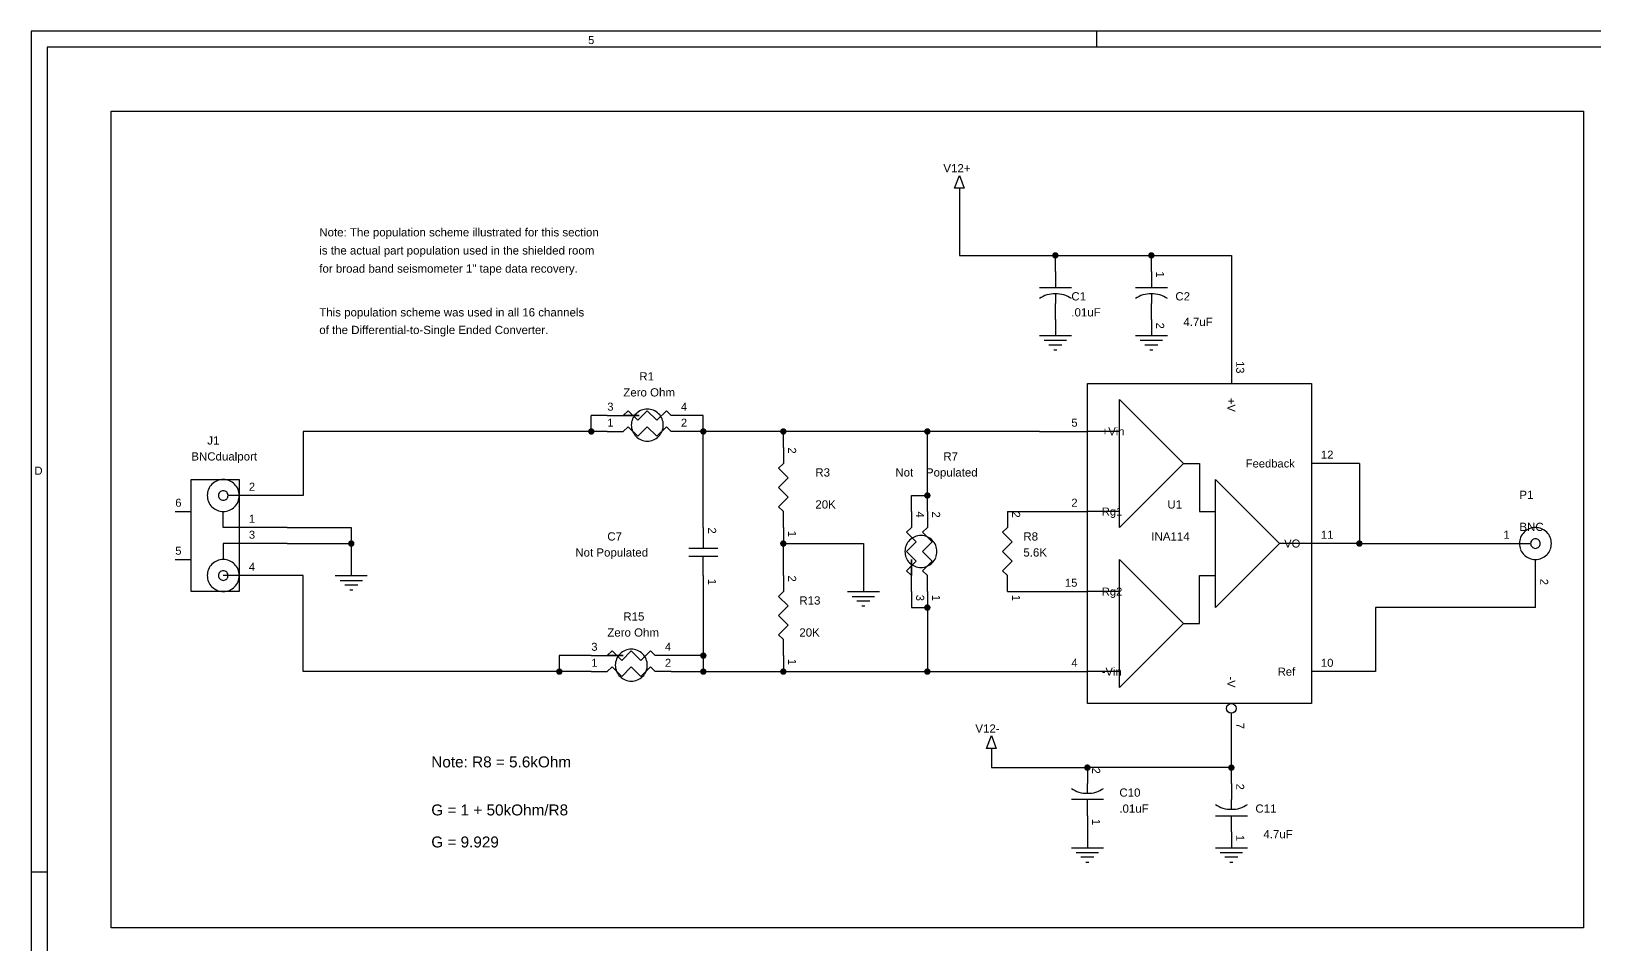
# Model space of a CAD drawing. Extents: x -0.1 to 32.1, y 0.1 to 20.3.
# Drawn here: x -0.1 to 9.67, y 14.59 to 20.3 of the extents above; entities that cross this region are included whole.
import ezdxf
from ezdxf.enums import TextEntityAlignment as Align

# ---------------------------------------------------------------- set-up
doc = ezdxf.new("R2010")
doc.units = 0
doc.linetypes.add('DCAD_SOLID', pattern=[0])
for name, color, linetype in [('COMMENTS', 7, 'CONTINUOUS'), ('PARTS', 7, 'CONTINUOUS'), ('PARTTEXT', 7, 'CONTINUOUS'), ('TITLE', 7, 'CONTINUOUS'), ('WIRE', 7, 'CONTINUOUS')]:
    doc.layers.add(name, color=color, linetype=linetype)

msp = doc.modelspace()

# ---------------------------------------------------------------- linework, layer by layer
at = {"layer": 'COMMENTS', "color": 7, "linetype": 'DCAD_SOLID', "ltscale": 0.75, "flags": 128}
msp.add_lwpolyline([(0.4, 19.8), (9.6, 19.8), (9.6, 14.7), (0.4, 14.7), (0.4, 19.8)], close=True, dxfattribs=at)
at = {"layer": 'PARTS', "color": 7, "linetype": 'DCAD_SOLID', "ltscale": 0.75, "flags": 128}
for points in [[(5.67, 19.32), (5.7, 19.4)], [(5.7, 19.4), (5.73, 19.32)], [(5.73, 19.32), (5.67, 19.32)], [(5.7, 19.32), (5.7, 19.3)], [(6.3, 18.8), (6.3, 18.7)], [(6.9, 18.8), (6.9, 18.7)], [(6.2, 18.7), (6.4, 18.7)], [(6.8, 18.7), (7, 18.7)], [(6.3, 18.66), (6.3, 18.6)], [(6.3, 18.5), (6.3, 18.6)], [(6.9, 18.66), (6.9, 18.6)], [(6.9, 18.5), (6.9, 18.6)], [(6.2, 18.4), (6.4, 18.4)], [(6.23, 18.37), (6.37, 18.37)], [(6.8, 18.4), (7, 18.4)], [(6.83, 18.37), (6.97, 18.37)], [(7.4, 18.4), (7.4, 18.1)], [(6.34, 18.34), (6.26, 18.34)], [(6.29, 18.31), (6.31, 18.31)], [(6.94, 18.34), (6.86, 18.34)], [(6.89, 18.31), (6.91, 18.31)], [(7.1, 17.6), (6.7, 18)], [(6.7, 17.2), (6.7, 18)], [(3.5, 17.9), (3.6, 17.9)], [(3.6, 17.9), (3.63, 17.93)], [(3.63, 17.93), (3.69, 17.87)], [(3.69, 17.87), (3.75, 17.93)], [(3.75, 17.93), (3.81, 17.87)], [(3.81, 17.87), (3.87, 17.93)], [(3.87, 17.93), (3.9, 17.9)], [(4, 17.9), (3.9, 17.9)], [(3.5, 17.8), (3.6, 17.8)], [(3.6, 17.8), (3.63, 17.83)], [(3.63, 17.83), (3.69, 17.77)], [(3.69, 17.77), (3.75, 17.83)], [(3.75, 17.83), (3.81, 17.77)], [(3.81, 17.77), (3.87, 17.83)], [(3.87, 17.83), (3.9, 17.8)], [(4, 17.8), (3.9, 17.8)], [(6.2, 17.8), (6.5, 17.8)], [(6.7, 17.8), (6.5, 17.8)], [(4.6, 17.7), (4.6, 17.6)], [(4.57, 17.57), (4.6, 17.6)], [(7.1, 17.6), (6.7, 17.2)], [(7.1, 17.6), (7.2, 17.6)], [(7.2, 17.6), (7.2, 17.3)], [(8.2, 17.6), (7.9, 17.6)], [(4.63, 17.51), (4.57, 17.57)], [(4.57, 17.45), (4.63, 17.51)], [(7.7, 17.1), (7.3, 17.5)], [(7.3, 16.7), (7.3, 17.5)], [(1.2, 17.4), (1.13, 17.4)], [(1.3, 17.4), (1.2, 17.4)], [(4.63, 17.39), (4.57, 17.45)], [(0.8, 17.3), (0.9, 17.3)], [(1.1, 17.2), (1.1, 17.3)], [(4.57, 17.33), (4.63, 17.39)], [(4.6, 17.3), (4.57, 17.33)], [(4.6, 17.2), (4.6, 17.3)], [(5.4, 17.3), (5.4, 17.2)], [(5.5, 17.3), (5.5, 17.2)], [(6, 17.3), (6, 17.2)], [(6.2, 17.3), (6.5, 17.3)], [(6.7, 17.3), (6.5, 17.3)], [(7.2, 17.3), (7.3, 17.3)], [(1.2, 17.2), (1.1, 17.2)], [(1.5, 17.2), (1.2, 17.2)], [(4.1, 17.2), (4.1, 17.1)], [(5.37, 17.17), (5.4, 17.2)], [(5.47, 17.17), (5.5, 17.2)], [(5.97, 17.17), (6, 17.2)], [(1.2, 17.1), (1.1, 17.1), (1.1, 17)], [(1.5, 17.1), (1.2, 17.1)], [(4.1, 17.1), (4.1, 17.07)], [(5.43, 17.11), (5.37, 17.17)], [(5.37, 17.05), (5.43, 17.11)], [(5.53, 17.11), (5.47, 17.17)], [(5.47, 17.05), (5.53, 17.11)], [(6.03, 17.11), (5.97, 17.17)], [(5.97, 17.05), (6.03, 17.11)], [(7.7, 17.1), (7.3, 16.7)], [(7.9, 17.1), (7.7, 17.1)], [(8.2, 17.1), (7.9, 17.1)], [(9.1, 17.1), (9.2, 17.1)], [(9.2, 17.1), (9.27, 17.1)], [(4.19, 17.07), (4.01, 17.07)], [(4.19, 17.02), (4.01, 17.02)], [(4.1, 17), (4.1, 17.02)], [(5.43, 16.99), (5.37, 17.05)], [(5.53, 16.99), (5.47, 17.05)], [(6.03, 16.99), (5.97, 17.05)], [(0.8, 17), (0.9, 17)], [(4.1, 16.9), (4.1, 17)], [(5.37, 16.93), (5.43, 16.99)], [(5.4, 16.9), (5.37, 16.93)], [(5.47, 16.93), (5.53, 16.99)], [(5.5, 16.9), (5.47, 16.93)], [(5.97, 16.93), (6.03, 16.99)], [(6, 16.9), (5.97, 16.93)], [(7.1, 16.6), (6.7, 17)], [(6.7, 16.2), (6.7, 17)], [(9.3, 16.7), (9.3, 17)], [(1.2, 16.9), (1.1, 16.9)], [(1.3, 16.9), (1.2, 16.9)], [(1.8, 16.9), (2, 16.9)], [(1.83, 16.87), (1.97, 16.87)], [(1.94, 16.84), (1.86, 16.84)], [(1.89, 16.81), (1.91, 16.81)], [(4.6, 16.9), (4.6, 16.8)], [(5.4, 16.8), (5.4, 16.9)], [(5.5, 16.8), (5.5, 16.9)], [(6, 16.8), (6, 16.9)], [(7.2, 16.6), (7.2, 16.9)], [(7.2, 16.9), (7.3, 16.9)], [(4.57, 16.77), (4.6, 16.8)], [(4.63, 16.71), (4.57, 16.77)], [(4.57, 16.65), (4.63, 16.71)], [(5, 16.8), (5.2, 16.8)], [(5.03, 16.77), (5.17, 16.77)], [(5.14, 16.74), (5.06, 16.74)], [(5.09, 16.71), (5.11, 16.71)], [(6.2, 16.8), (6.5, 16.8)], [(6.7, 16.8), (6.5, 16.8)], [(4.63, 16.59), (4.57, 16.65)], [(4.57, 16.53), (4.63, 16.59)], [(4.6, 16.5), (4.57, 16.53)], [(7.1, 16.6), (6.7, 16.2)], [(7.1, 16.6), (7.2, 16.6)], [(3.5, 16.4), (3.53, 16.43)], [(3.53, 16.43), (3.59, 16.37)], [(3.59, 16.37), (3.65, 16.43)], [(3.65, 16.43), (3.71, 16.37)], [(3.71, 16.37), (3.77, 16.43)], [(3.77, 16.43), (3.8, 16.4)], [(4.6, 16.4), (4.6, 16.5)], [(3.4, 16.4), (3.5, 16.4)], [(3.5, 16.3), (3.53, 16.33)], [(3.53, 16.33), (3.59, 16.27)], [(3.59, 16.27), (3.65, 16.33)], [(3.65, 16.33), (3.71, 16.27)], [(3.71, 16.27), (3.77, 16.33)], [(3.77, 16.33), (3.8, 16.3)], [(3.9, 16.4), (3.8, 16.4)], [(3.4, 16.3), (3.5, 16.3)], [(3.9, 16.3), (3.8, 16.3)], [(6.2, 16.3), (6.5, 16.3)], [(6.7, 16.3), (6.5, 16.3)], [(8.2, 16.3), (7.9, 16.3)], [(7.4, 15.8), (7.4, 16.04)], [(5.87, 15.82), (5.9, 15.9)], [(5.9, 15.9), (5.93, 15.82)], [(5.93, 15.82), (5.87, 15.82)], [(5.9, 15.82), (5.9, 15.8)], [(6.5, 15.7), (6.5, 15.6)], [(6.5, 15.54), (6.5, 15.6)], [(7.4, 15.6), (7.4, 15.5)], [(6.6, 15.5), (6.4, 15.5)], [(6.5, 15.4), (6.5, 15.5)], [(7.4, 15.44), (7.4, 15.5)], [(7.3, 15.4), (7.5, 15.4)], [(7.4, 15.3), (7.4, 15.4)], [(6.4, 15.2), (6.6, 15.2)], [(6.43, 15.17), (6.57, 15.17)], [(7.3, 15.2), (7.5, 15.2)], [(7.33, 15.17), (7.47, 15.17)], [(6.54, 15.14), (6.46, 15.14)], [(6.49, 15.11), (6.51, 15.11)], [(7.44, 15.14), (7.36, 15.14)], [(7.39, 15.11), (7.41, 15.11)]]:
    msp.add_lwpolyline(points, dxfattribs=at)
for points in [[(6.5, 18.1), (7.9, 18.1), (7.9, 16.1), (6.5, 16.1), (6.5, 18.1)], [(3.7, 17.9), (3.6962, 17.9), (3.6854, 17.9), (3.6691, 17.9), (3.65, 17.9), (3.6309, 17.9), (3.6146, 17.9), (3.6038, 17.9), (3.6, 17.9), (3.6038, 17.9), (3.6146, 17.9), (3.6309, 17.9), (3.65, 17.9), (3.6691, 17.9), (3.6854, 17.9), (3.6962, 17.9), (3.7, 17.9)], [(0.9, 17.5), (1.2, 17.5), (1.2, 16.8), (0.9, 16.8), (0.9, 17.5)], [(5.4, 16.95), (5.4, 16.9691), (5.4, 16.9854), (5.4, 16.9962), (5.4, 17), (5.4, 16.9962), (5.4, 16.9854), (5.4, 16.9691), (5.4, 16.95), (5.4, 16.9309), (5.4, 16.9146), (5.4, 16.9038), (5.4, 16.9), (5.4, 16.9038), (5.4, 16.9146), (5.4, 16.9309), (5.4, 16.95)], [(3.6, 16.4), (3.5962, 16.4), (3.5854, 16.4), (3.5691, 16.4), (3.55, 16.4), (3.5309, 16.4), (3.5146, 16.4), (3.5038, 16.4), (3.5, 16.4), (3.5038, 16.4), (3.5146, 16.4), (3.5309, 16.4), (3.55, 16.4), (3.5691, 16.4), (3.5854, 16.4), (3.5962, 16.4), (3.6, 16.4)]]:
    msp.add_lwpolyline(points, close=True, dxfattribs=at)
at = {"layer": 'PARTS', "color": 7, "linetype": 'DCAD_SOLID', "ltscale": 0.75}
msp.add_circle((7.4, 16.07), 0.03, dxfattribs=at)
for centre, radius, start, end in [((6.2941, 18.498), 0.1621, 87.91586, 125.48263), ((6.3059, 18.498), 0.1621, 54.51737, 92.08414), ((6.8941, 18.498), 0.1621, 87.91586, 125.48263), ((6.9059, 18.498), 0.1621, 54.51737, 92.08414), ((3.7499, 17.84), 0.0999, 134.9367, 157.43866), ((3.75, 17.8401), 0.0999, 112.56134, 135.0633), ((3.75, 17.8399), 0.1001, 89.97262, 112.47458), ((3.75, 17.8399), 0.1001, 67.52542, 90.02738), ((3.75, 17.8401), 0.0999, 44.9367, 67.43866), ((3.7501, 17.84), 0.0999, 22.56134, 45.0633), ((3.7501, 17.84), 0.1001, 157.52542, 180.02738), ((3.7501, 17.84), 0.1001, 179.97262, 202.47458), ((3.7499, 17.84), 0.0999, 202.56134, 225.0633), ((3.7501, 17.84), 0.0999, 314.9367, 337.43866), ((3.7499, 17.84), 0.1001, 359.97262, 22.47458), ((3.7499, 17.84), 0.1001, 337.52542, 0.02738), ((3.75, 17.8399), 0.0999, 224.9367, 247.43866), ((3.75, 17.8401), 0.1001, 247.52542, 270.02738), ((3.75, 17.8401), 0.1001, 269.97262, 292.47458), ((3.75, 17.8399), 0.0999, 292.56134, 315.0633), ((1.1, 17.4001), 0.0999, 112.56134, 135.0633), ((1.1, 17.3999), 0.1001, 89.97262, 112.47458), ((1.1, 17.3999), 0.1001, 67.52542, 90.02738), ((1.1, 17.4001), 0.0999, 44.9367, 67.43866), ((1.1001, 17.4), 0.1001, 157.52542, 180.02738), ((1.1001, 17.4), 0.1001, 179.97262, 202.47458), ((1.0999, 17.4), 0.0999, 134.9367, 157.43866), ((1.1001, 17.4), 0.0301, 157.43909, 179.94104), ((1.1001, 17.4), 0.0301, 180.05896, 202.56091), ((1.0999, 17.4), 0.0299, 134.92286, 157.42481), ((1.1, 17.4001), 0.0299, 112.57519, 135.07714), ((1.1, 17.3999), 0.0301, 90.05896, 112.56091), ((1.1, 17.3999), 0.0301, 67.43909, 89.94104), ((1.1, 17.4001), 0.0299, 44.92286, 67.42481), ((1.1001, 17.4), 0.0299, 22.57519, 45.07714), ((1.0999, 17.4), 0.0301, 0.05896, 22.56091), ((1.0999, 17.4), 0.0301, 337.43909, 359.94104), ((1.1001, 17.4), 0.0999, 22.56134, 45.0633), ((1.0999, 17.4), 0.1001, 359.97262, 22.47458), ((1.0999, 17.4), 0.1001, 337.52542, 0.02738), ((1.0999, 17.4), 0.0999, 202.56134, 225.0633), ((1.1, 17.3999), 0.0999, 224.9367, 247.43866), ((1.1, 17.4001), 0.1001, 247.52542, 270.02738), ((1.0999, 17.4), 0.0299, 202.57519, 225.07714), ((1.1, 17.3999), 0.0299, 224.92286, 247.42481), ((1.1, 17.4001), 0.0301, 247.43909, 269.94104), ((1.1, 17.4001), 0.0301, 270.05896, 292.56091), ((1.1, 17.4001), 0.1001, 269.97262, 292.47458), ((1.1, 17.3999), 0.0299, 292.57519, 315.07714), ((1.1001, 17.4), 0.0299, 314.92286, 337.42481), ((1.1, 17.3999), 0.0999, 292.56134, 315.0633), ((1.1001, 17.4), 0.0999, 314.9367, 337.43866), ((9.3, 17.0999), 0.1001, 89.97262, 112.47458), ((9.3, 17.0999), 0.1001, 67.52542, 90.02738), ((5.4599, 17.05), 0.0999, 134.9367, 157.43866), ((5.46, 17.0501), 0.0999, 112.56134, 135.0633), ((5.46, 17.0499), 0.1001, 89.97262, 112.47458), ((5.46, 17.0499), 0.1001, 67.52542, 90.02738), ((5.46, 17.0501), 0.0999, 44.9367, 67.43866), ((5.4601, 17.05), 0.0999, 22.56134, 45.0633), ((9.3001, 17.1), 0.1001, 157.52542, 180.02738), ((9.3001, 17.1), 0.1001, 179.97262, 202.47458), ((9.2999, 17.1), 0.0999, 134.9367, 157.43866), ((9.3, 17.1001), 0.0999, 112.56134, 135.0633), ((9.3001, 17.1), 0.0301, 157.43909, 179.94104), ((9.3001, 17.1), 0.0301, 180.05896, 202.56091), ((9.2999, 17.1), 0.0299, 134.92286, 157.42481), ((9.3, 17.1001), 0.0299, 112.57519, 135.07714), ((9.3, 17.0999), 0.0301, 90.05896, 112.56091), ((9.3, 17.0999), 0.0301, 67.43909, 89.94104), ((9.3, 17.1001), 0.0299, 44.92286, 67.42481), ((9.3001, 17.1), 0.0299, 22.57519, 45.07714), ((9.2999, 17.1), 0.0301, 0.05896, 22.56091), ((9.2999, 17.1), 0.0301, 337.43909, 359.94104), ((9.3, 17.1001), 0.0999, 44.9367, 67.43866), ((9.3001, 17.1), 0.0999, 22.56134, 45.0633), ((9.2999, 17.1), 0.1001, 359.97262, 22.47458), ((9.2999, 17.1), 0.1001, 337.52542, 0.02738), ((5.4601, 17.05), 0.1001, 157.52542, 180.02738), ((5.4601, 17.05), 0.1001, 179.97262, 202.47458), ((5.4599, 17.05), 0.0999, 202.56134, 225.0633), ((5.4601, 17.05), 0.0999, 314.9367, 337.43866), ((5.4599, 17.05), 0.1001, 359.97262, 22.47458), ((5.4599, 17.05), 0.1001, 337.52542, 0.02738), ((9.2999, 17.1), 0.0999, 202.56134, 225.0633), ((9.3, 17.0999), 0.0999, 224.9367, 247.43866), ((9.3, 17.1001), 0.1001, 247.52542, 270.02738), ((9.2999, 17.1), 0.0299, 202.57519, 225.07714), ((9.3, 17.0999), 0.0299, 224.92286, 247.42481), ((9.3, 17.1001), 0.0301, 247.43909, 269.94104), ((9.3, 17.1001), 0.0301, 270.05896, 292.56091), ((9.3, 17.1001), 0.1001, 269.97262, 292.47458), ((9.3, 17.0999), 0.0299, 292.57519, 315.07714), ((9.3001, 17.1), 0.0299, 314.92286, 337.42481), ((9.3, 17.0999), 0.0999, 292.56134, 315.0633), ((9.3001, 17.1), 0.0999, 314.9367, 337.43866), ((1.1001, 16.9), 0.1001, 157.52542, 180.02738), ((1.0999, 16.9), 0.0999, 134.9367, 157.43866), ((1.1, 16.9001), 0.0999, 112.56134, 135.0633), ((1.1, 16.8999), 0.1001, 89.97262, 112.47458), ((1.1001, 16.9), 0.0301, 157.43909, 179.94104), ((1.0999, 16.9), 0.0299, 134.92286, 157.42481), ((1.1, 16.9001), 0.0299, 112.57519, 135.07714), ((1.1, 16.8999), 0.0301, 90.05896, 112.56091), ((1.1, 16.8999), 0.1001, 67.52542, 90.02738), ((1.1, 16.8999), 0.0301, 67.43909, 89.94104), ((1.1, 16.9001), 0.0299, 44.92286, 67.42481), ((1.1001, 16.9), 0.0299, 22.57519, 45.07714), ((1.0999, 16.9), 0.0301, 0.05896, 22.56091), ((1.1, 16.9001), 0.0999, 44.9367, 67.43866), ((1.1001, 16.9), 0.0999, 22.56134, 45.0633), ((1.0999, 16.9), 0.1001, 359.97262, 22.47458), ((5.46, 17.0499), 0.0999, 224.9367, 247.43866), ((5.46, 17.0501), 0.1001, 247.52542, 270.02738), ((5.46, 17.0501), 0.1001, 269.97262, 292.47458), ((5.46, 17.0499), 0.0999, 292.56134, 315.0633), ((1.1001, 16.9), 0.1001, 179.97262, 202.47458), ((1.0999, 16.9), 0.0999, 202.56134, 225.0633), ((1.1, 16.8999), 0.0999, 224.9367, 247.43866), ((1.1, 16.9001), 0.1001, 247.52542, 270.02738), ((1.1001, 16.9), 0.0301, 180.05896, 202.56091), ((1.0999, 16.9), 0.0299, 202.57519, 225.07714), ((1.1, 16.8999), 0.0299, 224.92286, 247.42481), ((1.1, 16.9001), 0.0301, 247.43909, 269.94104), ((1.1, 16.9001), 0.0301, 270.05896, 292.56091), ((1.1, 16.9001), 0.1001, 269.97262, 292.47458), ((1.1, 16.8999), 0.0299, 292.57519, 315.07714), ((1.1001, 16.9), 0.0299, 314.92286, 337.42481), ((1.0999, 16.9), 0.0301, 337.43909, 359.94104), ((1.1, 16.8999), 0.0999, 292.56134, 315.0633), ((1.1001, 16.9), 0.0999, 314.9367, 337.43866), ((1.0999, 16.9), 0.1001, 337.52542, 0.02738), ((3.65, 16.3401), 0.0999, 112.56134, 135.0633), ((3.65, 16.3399), 0.1001, 89.97262, 112.47458), ((3.65, 16.3399), 0.1001, 67.52542, 90.02738), ((3.65, 16.3401), 0.0999, 44.9367, 67.43866), ((3.6501, 16.34), 0.1001, 157.52542, 180.02738), ((3.6501, 16.34), 0.1001, 179.97262, 202.47458), ((3.6499, 16.34), 0.0999, 134.9367, 157.43866), ((3.6501, 16.34), 0.0999, 22.56134, 45.0633), ((3.6499, 16.34), 0.1001, 359.97262, 22.47458), ((3.6499, 16.34), 0.1001, 337.52542, 0.02738), ((3.6499, 16.34), 0.0999, 202.56134, 225.0633), ((3.65, 16.3399), 0.0999, 224.9367, 247.43866), ((3.65, 16.3401), 0.1001, 247.52542, 270.02738), ((3.65, 16.3401), 0.1001, 269.97262, 292.47458), ((3.65, 16.3399), 0.0999, 292.56134, 315.0633), ((3.6501, 16.34), 0.0999, 314.9367, 337.43866), ((6.4941, 15.702), 0.1621, 234.51737, 272.08414), ((6.5059, 15.702), 0.1621, 267.91586, 305.48263), ((7.3941, 15.602), 0.1621, 234.51737, 272.08414), ((7.4059, 15.602), 0.1621, 267.91586, 305.48263)]:
    msp.add_arc(centre, radius, start, end, dxfattribs=at)
at = {"layer": 'TITLE', "color": 7, "linetype": 'DCAD_SOLID', "ltscale": 0.75, "flags": 128}
for points in [[(-0.1, 0.1), (32.1, 0.1), (32.1, 20.3), (-0.1, 20.3), (-0.1, 0.1)], [(0, 0.2), (32, 0.2), (32, 20.2), (0, 20.2), (0, 0.2)]]:
    msp.add_lwpolyline(points, close=True, dxfattribs=at)
for points in [[(6.56, 20.2), (6.56, 20.3)], [(-0.1, 15.05), (0, 15.05)]]:
    msp.add_lwpolyline(points, dxfattribs=at)
at = {"layer": 'WIRE', "color": 7, "linetype": 'DCAD_SOLID', "ltscale": 0.75, "flags": 128}
for points in [[(5.7, 19.3), (5.7, 18.9)], [(5.7, 18.9), (6.3, 18.9)], [(6.3, 18.8), (6.3, 18.9)], [(6.3, 18.9), (6.9, 18.9)], [(6.9, 18.9), (7.4, 18.9)], [(6.9, 18.8), (6.9, 18.9)], [(7.4, 18.9), (7.4, 18.4)], [(6.3, 18.5), (6.3, 18.4)], [(6.9, 18.5), (6.9, 18.4)], [(3.5, 17.9), (3.4, 17.9)], [(3.4, 17.8), (3.4, 17.9)], [(4.1, 17.9), (4, 17.9)], [(4.1, 17.8), (4.1, 17.9)], [(1.6, 17.8), (1.6, 17.4)], [(3.4, 17.8), (1.6, 17.8)], [(3.5, 17.8), (3.4, 17.8)], [(4.1, 17.8), (4, 17.8)], [(4.6, 17.8), (4.1, 17.8)], [(4.1, 17.2), (4.1, 17.8)], [(5.5, 17.8), (4.6, 17.8)], [(4.6, 17.7), (4.6, 17.8)], [(6.2, 17.8), (5.5, 17.8)], [(5.5, 17.4), (5.5, 17.8)], [(8.2, 17.6), (8.2, 17.1)], [(1.6, 17.4), (1.3, 17.4)], [(5.4, 17.4), (5.5, 17.4)], [(5.4, 17.3), (5.4, 17.4)], [(5.5, 17.3), (5.5, 17.4)], [(6, 17.3), (6.2, 17.3)], [(1.5, 17.2), (1.9, 17.2)], [(1.9, 17.2), (1.9, 17.1)], [(4.6, 17.2), (4.6, 17.1)], [(1.5, 17.1), (1.9, 17.1)], [(1.9, 17.1), (1.9, 16.9)], [(4.6, 16.9), (4.6, 17.1)], [(4.6, 17.1), (5.1, 17.1)], [(5.1, 17.1), (5.1, 16.8)], [(8.2, 17.1), (9.1, 17.1)], [(1.6, 16.9), (1.3, 16.9)], [(1.6, 16.3), (1.6, 16.9)], [(4.1, 16.9), (4.1, 16.4)], [(5.4, 16.8), (5.4, 16.7)], [(5.5, 16.8), (5.5, 16.7)], [(6, 16.8), (6.2, 16.8)], [(5.4, 16.7), (5.5, 16.7)], [(5.5, 16.7), (5.5, 16.3)], [(9.3, 16.7), (8.3, 16.7)], [(8.3, 16.7), (8.3, 16.3)], [(3.2, 16.4), (3.2, 16.3)], [(3.4, 16.4), (3.2, 16.4)], [(4.1, 16.4), (3.9, 16.4)], [(4.1, 16.4), (4.1, 16.3)], [(4.6, 16.4), (4.6, 16.3)], [(3.2, 16.3), (1.6, 16.3)], [(3.4, 16.3), (3.2, 16.3)], [(3.9, 16.3), (4.1, 16.3)], [(4.1, 16.3), (4.6, 16.3)], [(4.6, 16.3), (5.5, 16.3)], [(5.5, 16.3), (6.2, 16.3)], [(8.3, 16.3), (8.2, 16.3)], [(5.9, 15.8), (5.9, 15.7)], [(7.4, 15.7), (7.4, 15.8)], [(5.9, 15.7), (6.5, 15.7)], [(7.4, 15.7), (6.5, 15.7)], [(7.4, 15.6), (7.4, 15.7)], [(6.5, 15.4), (6.5, 15.2)], [(7.4, 15.3), (7.4, 15.2)]]:
    msp.add_lwpolyline(points, dxfattribs=at)
at = {"layer": 'WIRE', "color": 7, "linetype": 'DCAD_SOLID', "ltscale": 0.75, "const_width": 0.02}
for points in [[(6.31, 18.9, 1), (6.29, 18.9)], [(6.29, 18.9, 1), (6.31, 18.9)], [(6.91, 18.9, 1), (6.89, 18.9)], [(6.89, 18.9, 1), (6.91, 18.9)], [(3.41, 17.8, 1), (3.39, 17.8)], [(3.39, 17.8, 1), (3.41, 17.8)], [(4.11, 17.8, 1), (4.09, 17.8)], [(4.09, 17.8, 1), (4.11, 17.8)], [(4.61, 17.8, 1), (4.59, 17.8)], [(4.59, 17.8, 1), (4.61, 17.8)], [(5.51, 17.8, 1), (5.49, 17.8)], [(5.49, 17.8, 1), (5.51, 17.8)], [(5.51, 17.4, 1), (5.49, 17.4)], [(5.49, 17.4, 1), (5.51, 17.4)], [(1.91, 17.1, 1), (1.89, 17.1)], [(1.89, 17.1, 1), (1.91, 17.1)], [(4.61, 17.1, 1), (4.59, 17.1)], [(4.59, 17.1, 1), (4.61, 17.1)], [(8.21, 17.1, 1), (8.19, 17.1)], [(8.19, 17.1, 1), (8.21, 17.1)], [(5.51, 16.7, 1), (5.49, 16.7)], [(5.49, 16.7, 1), (5.51, 16.7)], [(4.11, 16.4, 1), (4.09, 16.4)], [(3.21, 16.3, 1), (3.19, 16.3)], [(4.09, 16.4, 1), (4.11, 16.4)], [(4.11, 16.3, 1), (4.09, 16.3)], [(4.61, 16.3, 1), (4.59, 16.3)], [(5.51, 16.3, 1), (5.49, 16.3)], [(3.19, 16.3, 1), (3.21, 16.3)], [(4.09, 16.3, 1), (4.11, 16.3)], [(4.59, 16.3, 1), (4.61, 16.3)], [(5.49, 16.3, 1), (5.51, 16.3)], [(6.51, 15.7, 1), (6.49, 15.7)], [(6.49, 15.7, 1), (6.51, 15.7)], [(7.41, 15.7, 1), (7.39, 15.7)], [(7.39, 15.7, 1), (7.41, 15.7)]]:
    msp.add_lwpolyline(points, format="xyb", dxfattribs=at)

# ---------------------------------------------------------------- texts
at = {"layer": 'COMMENTS', "color": 7}
for s, height, p, p2 in [('Note: The population scheme illustrated for this section', 0.0514, (1.7, 19.0186), (3.4465, 19.0186)), ('is the actual part population used in the shielded room', 0.0514, (1.7, 18.9053), (3.4186, 18.9053)), ('for broad band seismometer 1" tape data recovery.', 0.0514, (1.7, 18.7919), (3.3155, 18.7919)), ('This population scheme was used in all 16 channels', 0.0514, (1.7, 18.5186), (3.3557, 18.5186)), ('of the Differential-to-Single Ended Converter.', 0.0514, (1.7, 18.4086), (3.1314, 18.4086)), ('Note: R8 = 5.6kOhm', 0.0685, (2.4, 15.7015), (3.2737, 15.7015)), ('G = 1 + 50kOhm/R8', 0.0685, (2.4, 15.4015), (3.2549, 15.4015)), ('G = 9.929', 0.0685, (2.4, 15.2015), (2.8221, 15.2015))]:
    e = msp.add_text(s, height=height, dxfattribs=at)
    e.set_placement(p, p2, align=Align.FIT)
    e.dxf.unprotected_set("ltscale", 0)
at = {"layer": 'PARTS', "color": 7}
for s, p, p2 in [('1', (6.93, 18.8), (6.93, 18.7612)), ('2', (6.93, 18.48), (6.93, 18.4412)), ('13', (7.43, 18.24), (7.43, 18.1623)), ('+V', (7.375, 18.01), (7.375, 17.9226)), ('2', (4.63, 17.7), (4.63, 17.6612)), ('4', (5.43, 17.3), (5.43, 17.2612)), ('2', (5.53, 17.3), (5.53, 17.2612)), ('2', (6.03, 17.3), (6.03, 17.2612)), ('2', (4.13, 17.2), (4.13, 17.1612)), ('1', (4.63, 17.18), (4.63, 17.1412)), ('1', (4.13, 16.88), (4.13, 16.8412)), ('2', (4.63, 16.9), (4.63, 16.8612)), ('2', (9.33, 16.88), (9.33, 16.8412)), ('3', (5.43, 16.78), (5.43, 16.7412)), ('1', (5.53, 16.78), (5.53, 16.7412)), ('1', (6.03, 16.78), (6.03, 16.7412)), ('1', (4.63, 16.38), (4.63, 16.3412)), ('-V', (7.375, 16.27), (7.375, 16.2002)), ('7', (7.43, 15.98), (7.43, 15.9412)), ('2', (6.53, 15.7), (6.53, 15.6612)), ('2', (7.43, 15.6), (7.43, 15.5612)), ('1', (6.53, 15.38), (6.53, 15.3412)), ('1', (7.43, 15.28), (7.43, 15.2412))]:
    e = msp.add_text(s, height=0.05, rotation=270, dxfattribs=at)
    e.set_placement(p, p2, align=Align.FIT)
    e.dxf.unprotected_set("ltscale", 0)
for s, p, p2 in [('3', (3.5, 17.93), (3.5388, 17.93)), ('4', (3.96, 17.93), (3.9988, 17.93)), ('2', (3.96, 17.83), (3.9988, 17.83)), ('1', (3.5, 17.83), (3.5388, 17.83)), ('5', (6.4, 17.83), (6.4388, 17.83)), ('+Vin', (6.59, 17.775), (6.7319, 17.775)), ('Feedback', (7.49, 17.575), (7.7967, 17.575)), ('12', (7.96, 17.63), (8.0377, 17.63)), ('2', (1.26, 17.43), (1.2988, 17.43)), ('6', (0.8, 17.33), (0.8388, 17.33)), ('2', (6.4, 17.33), (6.4388, 17.33)), ('Rg1', (6.59, 17.275), (6.7182, 17.275)), ('1', (1.26, 17.23), (1.2988, 17.23)), ('3', (1.26, 17.13), (1.2988, 17.13)), ('VO', (7.73, 17.075), (7.8308, 17.075)), ('11', (7.96, 17.13), (8.0377, 17.13)), ('1', (9.1, 17.13), (9.1388, 17.13)), ('5', (0.8, 17.03), (0.8388, 17.03)), ('4', (1.26, 16.93), (1.2988, 16.93)), ('15', (6.36, 16.83), (6.4377, 16.83)), ('Rg2', (6.59, 16.775), (6.7182, 16.775)), ('3', (3.4, 16.43), (3.4388, 16.43)), ('4', (3.86, 16.43), (3.8988, 16.43)), ('1', (3.4, 16.33), (3.4388, 16.33)), ('2', (3.86, 16.33), (3.8988, 16.33)), ('4', (6.4, 16.33), (6.4388, 16.33)), ('-Vin', (6.59, 16.275), (6.7143, 16.275)), ('Ref', (7.69, 16.275), (7.7987, 16.275)), ('10', (7.96, 16.33), (8.0377, 16.33))]:
    e = msp.add_text(s, height=0.05, dxfattribs=at)
    e.set_placement(p, p2, align=Align.FIT)
    e.dxf.unprotected_set("ltscale", 0)
at = {"layer": 'PARTTEXT', "color": 7}
for s, p, p2 in [('V12+', (5.6, 19.4186), (5.7697, 19.4186)), ('C1', (6.4, 18.6186), (6.4919, 18.6186)), ('C2', (7.05, 18.6186), (7.1419, 18.6186)), ('.01uF', (6.4, 18.5186), (6.5835, 18.5186)), ('4.7uF', (7.1, 18.4586), (7.2835, 18.4586)), ('R1', (3.7, 18.1186), (3.7919, 18.1186)), ('Zero Ohm', (3.6, 18.0186), (3.9228, 18.0186)), ('J1', (1, 17.7186), (1.0758, 17.7186)), ('BNCdualport', (0.9, 17.6186), (1.3112, 17.6186)), ('R7', (5.6, 17.6186), (5.6919, 17.6186)), ('R3', (4.8, 17.5186), (4.8919, 17.5186)), ('Not    Populated', (5.3, 17.5186), (5.8143, 17.5186)), ('P1', (9.2, 17.3786), (9.2879, 17.3786)), ('20K', (4.8, 17.3186), (4.9278, 17.3186)), ('U1', (7, 17.3186), (7.0919, 17.3186)), ('BNC', (9.2, 17.1786), (9.3519, 17.1786)), ('C7', (3.5, 17.1186), (3.5919, 17.1186)), ('R8', (6.1, 17.1186), (6.1919, 17.1186)), ('INA114', (6.9, 17.1186), (7.1395, 17.1186)), ('Not Populated', (3.3, 17.0186), (3.7548, 17.0186)), ('5.6K', (6.1, 17.0186), (6.2476, 17.0186)), ('R13', (4.7, 16.7186), (4.8318, 16.7186)), ('R15', (3.6, 16.6186), (3.7318, 16.6186)), ('Zero Ohm', (3.5, 16.5186), (3.8228, 16.5186)), ('20K', (4.7, 16.5186), (4.8278, 16.5186)), ('V12-', (5.8, 15.9186), (5.9516, 15.9186)), ('C10', (6.7, 15.5186), (6.8318, 15.5186)), ('.01uF', (6.7, 15.4186), (6.8835, 15.4186)), ('C11', (7.55, 15.4186), (7.6818, 15.4186)), ('4.7uF', (7.6, 15.2586), (7.7835, 15.2586))]:
    e = msp.add_text(s, height=0.0514, dxfattribs=at)
    e.set_placement(p, p2, align=Align.FIT)
    e.dxf.unprotected_set("ltscale", 0)
at = {"layer": 'TITLE', "color": 7}
for s, p, p2 in [('5', (3.38, 20.22), (3.4188, 20.22)), ('D', (-0.08, 17.53), (-0.0294, 17.53))]:
    e = msp.add_text(s, height=0.05, dxfattribs=at)
    e.set_placement(p, p2, align=Align.FIT)
    e.dxf.unprotected_set("ltscale", 0)

doc.saveas('drawing.dxf')
